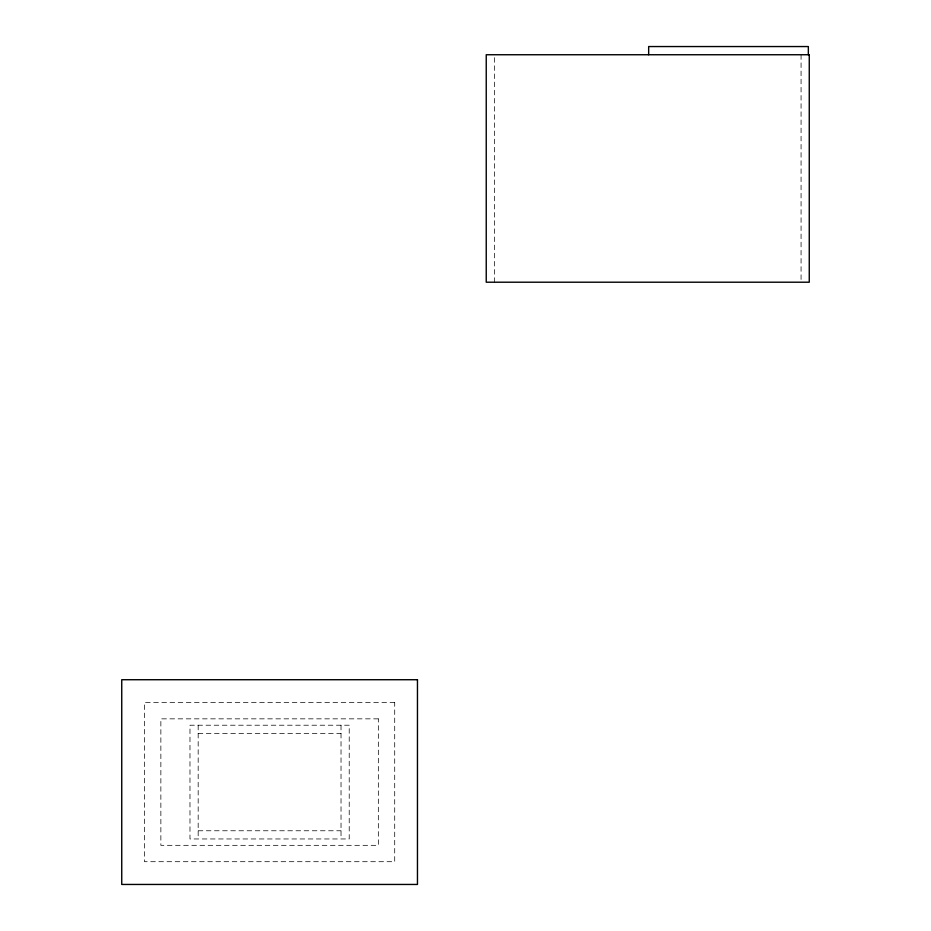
<?xml version="1.0" encoding="UTF-8"?>
<svg xmlns="http://www.w3.org/2000/svg" width="931" height="931" viewBox="0 0 931 931"><rect width="100%" height="100%" fill="white"/><g stroke="black" fill="none" stroke-linecap="round" stroke-linejoin="round"><path stroke-width="0.7" stroke-dasharray="4.66 3.49" d="M198.175 733.407L341.025 733.407M198.175 830.766L341.025 830.766M801.067 54.743L801.067 280.766M494.431 57.641L494.431 282.209M341.025 725.214L341.025 838.959M198.175 725.214L198.175 838.959M394.709 702.474L144.491 702.474L144.491 861.699L394.709 861.699L394.709 702.474M378.335 718.848L160.865 718.848L160.865 845.325L378.335 845.325L378.335 718.848M349.218 725.214L189.982 725.214L189.982 838.959L349.218 838.959L349.218 725.214"/><path stroke-width="1.4" d="M808.341 54.743L808.341 46.55L648.663 46.55L648.663 54.743M809.26 54.743L486.238 54.743L486.238 282.209L809.26 282.209L809.26 54.743M417.46 679.723L121.74 679.723L121.74 884.45L417.46 884.45L417.46 679.723"/></g></svg>
